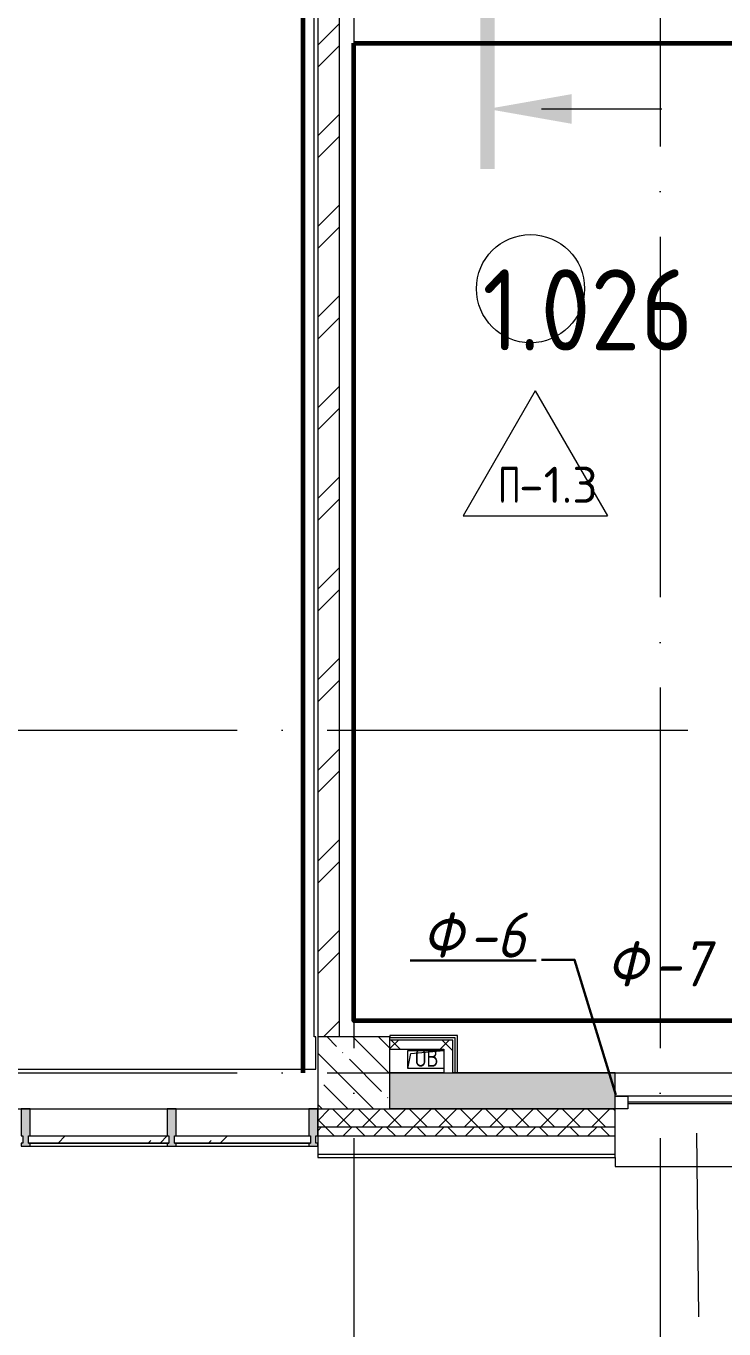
# Model space of a CAD drawing. Header units: millimetres. Extents: x -592259 to 288321, y -552984 to 293768.
# Drawn here: x 90570 to 94441, y 25005 to 32231 of the extents above; entities that cross this region are included whole.
import ezdxf

# ---------------------------------------------------------------- set-up
doc = ezdxf.new("R2010")
doc.units = ezdxf.units.MM
doc.linetypes.add('ADSK_Линия сетки', pattern=[2500, 2000, -250, 0, -250])
doc.linetypes.add('ADSK_Скрыто', pattern=[600, 300, -300])
for name, color, linetype, lineweight in [('2)Фархверки', 40, 'Continuous', 30), ('4.2) Штук 4 вып', 6, 'Continuous', 60), ('A-AREA-____-IDEN', 250, 'Continuous', 9), ('A-DETL-GENF-OTLN', 250, 'Continuous', 5), ('A-FLOR-____-IDEN', 250, 'Continuous', 9), ('A-FLOR-____-OTLN', 250, 'Continuous', 9), ('A-GLAZ-____-IDEN', 250, 'Continuous', 9), ('A-GLAZ-____-MCUT', 250, 'Continuous', 9), ('A-GLAZ-____-OTLN', 250, 'Continuous', 5), ('A-GLAZ-CWMG-MCUT', 250, 'Continuous', 9), ('A-GLAZ-CWMG-OTLN', 250, 'Continuous', 5), ('A-WALL-____-MCUT', 250, 'Continuous', 13), ('A-WALL-____-PATT', 250, 'Continuous', 13), ('A-WALL-FNSH-MCUT', 250, 'Continuous', 13), ('G-____-____-SYMB', 250, 'ADSK_Скрыто', 9), ('I-WALL-____-OTLN', 250, 'Continuous', 9), ('S-COLS-____-MCUT', 250, 'Continuous', 25), ('S-COLS-____-OTLN', 250, 'Continuous', 9), ('S-GRID-____-OTLN', 250, 'Continuous', 9)]:
    doc.layers.add(name, color=color, linetype=linetype, lineweight=lineweight)
doc.styles.add('ISOCPEUR', font='isocpeur.ttf', dxfattribs={"width": 0.8, "height": 100})
doc.styles.add('ISOCPEUR_1', font='isocpeur.ttf', dxfattribs={"width": 0.9, "height": 250})
doc.styles.add('ISOCPEUR_2', font='isocpeur.ttf', dxfattribs={"height": 160})
doc.styles.add('ISOCPEUR_I', font='isocpeui.ttf', dxfattribs={"width": 0.9, "height": 12.5})
pattern_1 = [(45, (12287.91, -0.0006), (-141.42136, 141.42136), []), (135, (12287.91, -0.0006), (-141.42136, -141.42136), [])]

# ---------------------------------------------------------------- blocks, each defined once
blk = doc.blocks.new('Разрез - Номер вида сзади_3_5 мм-32550532-АР1_Кладочный план 1 этажа С2и3')
at = {"layer": 'G-____-____-SYMB', "linetype": 'Continuous'}
for points in [[(9.798, 0.404), (9.798, -0.394), (-0.333, -0.394), (-0.333, 0.404)], [(2.176, -4.675), (3, 0), (3.824, -4.675)]]:
    blk.add_hatch(color=256, dxfattribs=at).paths.add_polyline_path(points)
at = {"layer": 'G-____-____-SYMB', "linetype": 'Continuous', "lineweight": 20}
blk.add_line((3, -3), (3, -9.663), dxfattribs=at)
blk = doc.blocks.new('Окно_СКБ_1Ст1 - 120_Окно_СКБ_1Ст_900_ОКп7_E30-37601759-АР1_Маркировочный план 1 этажа С2и3')
at = {"layer": 'A-GLAZ-____-MCUT'}
for p, q in [((-450, -195), (-450, -125)), ((-450, -125), (-380, -125)), ((-380, -125), (-380, -195)), ((380, -195), (380, -125)), ((380, -125), (450, -125)), ((450, -125), (450, -195)), ((-380, -195), (-450, -195)), ((450, -195), (380, -195))]:
    blk.add_line(p, q, dxfattribs=at)
at = {"layer": 'A-GLAZ-____-MCUT', "lineweight": 5}
for p, q in [((380, -155), (-380, -155)), ((380, -165), (-380, -165))]:
    blk.add_line(p, q, dxfattribs=at)
at = {"layer": 'A-GLAZ-____-OTLN'}
blk.add_line((-450, -195), (450, -195), dxfattribs=at)
blk = doc.blocks.new('WNW_Отлив1 - Отлив_металлический 2-28596055-АР1_Маркировочный план 1 этажа С2и3')
at = {"layer": 'A-GLAZ-____-OTLN'}
for p, q in [((450, 320), (-450, 320)), ((-450, 320), (-450, 270)), ((450, 270), (450, 320))]:
    blk.add_line(p, q, dxfattribs=at)
blk = doc.blocks.new('BSC_Колонна _Прямоугольная - 400x400-V37-АР1_Маркировочный план 1 этажа С2и3')
at = {"layer": 'S-COLS-____-OTLN', "lineweight": 5}
h = blk.add_hatch(dxfattribs=at)
h.set_pattern_fill('FP_80', color=256, style=0, pattern_type=2)
h.set_pattern_definition([(135, (-80099.98, -26425), (-142.5612, -142.5612), []), (135, (-79957.42, -26425), (-142.5612, -142.5612), [252.016, -50.403, 3.353, -47.05])])
h.paths.add_polyline_path([(-200, -200), (200, -199.9), (200, 200), (-200, 200), (-200, -199.9)])
at = {"layer": 'S-COLS-____-MCUT', "lineweight": 5}
for p, q in [((200, 200), (-200, 200)), ((-200, 200), (-200, -200)), ((200, -200), (200, 200)), ((-200, -200), (200, -200))]:
    blk.add_line(p, q, dxfattribs=at)
blk = doc.blocks.new('_Wn_-As_OpeningMEP_floor__Rectangular - _Wn_-As_OpeningMEP_floor__Rectangular-34852155-АР1_Маркировочный план 1 этажа С2и3')
at = {"layer": 'A-DETL-GENF-OTLN', "lineweight": 5}
for p, q in [((-100, 0), (-82.3, 82.3)), ((-82.3, 82.3), (100, 100))]:
    blk.add_line(p, q, dxfattribs=at)
blk = doc.blocks.new('PNS_Панель прямоугольная2 - Нр_Стекло - 40мм-V95-АР1_Маркировочный план 1 этажа С2и3')
at = {"layer": 'A-GLAZ-____-OTLN'}
h = blk.add_hatch(dxfattribs=at)
h.set_pattern_fill('FP_121', color=256, style=0, pattern_type=2)
h.set_pattern_definition([(45, (-78784.96, -25935), (-282.8427, 282.8427), [200, -600]), (45, (-78984.96, -26035), (-282.8427, 282.8427), [600, -200]), (45, (-78584.96, -26135), (-282.8427, 282.8427), [200, -600])])
h.paths.add_polyline_path([(-237.3, 0), (390, 0), (390, 40), (-390, 40), (-390, 0), (-380, 0)])
at = {"layer": 'A-GLAZ-____-MCUT', "lineweight": 5}
for p, q in [((-380, 40), (380, 40)), ((380, 0), (-380, 0))]:
    blk.add_line(p, q, dxfattribs=at)
at = {"layer": 'A-GLAZ-____-OTLN'}
blk.add_line((-390, 0), (390, 0), dxfattribs=at)
blk = doc.blocks.new('PNS_Панель прямоугольная2 - Нр_Стекло - 40мм-36086614-АР1_Маркировочный план 1 этажа С2и3')
at = {"layer": 'A-GLAZ-____-OTLN'}
h = blk.add_hatch(dxfattribs=at)
h.set_pattern_fill('FP_122', color=256, style=0, pattern_type=2)
h.set_pattern_definition([(45, (-79582.47, -25935), (-282.8427, 282.8427), [200, -600]), (45, (-79782.47, -26035), (-282.8427, 282.8427), [600, -200]), (45, (-79382.47, -26135), (-282.8427, 282.8427), [200, -600])])
h.paths.add_polyline_path([(332.1, 0), (377.5, 0), (377.5, 40), (-377.5, 40), (-377.5, 0), (-367.4, 0)])
at = {"layer": 'A-GLAZ-____-MCUT', "lineweight": 5}
for p, q in [((-367.5, 40), (367.5, 40)), ((367.5, 0), (-367.5, 0))]:
    blk.add_line(p, q, dxfattribs=at)
at = {"layer": 'A-GLAZ-____-OTLN'}
blk.add_line((-377.5, 0), (377.5, 0), dxfattribs=at)
blk = doc.blocks.new('Прямоугольный импост - Импост структурный с накладкой - 190мм-V96-АР1_Маркировочный план 1 этажа С2и3')
at = {"layer": 'A-GLAZ-CWMG-OTLN'}
blk.add_hatch(color=50, dxfattribs=at).paths.add_polyline_path([(-40, 17), (0, 17), (0, 0), (-10, 0), (-10, -40), (0, -40.1), (0, -190), (-50, -190), (-50, -40), (-40, -38.8), (-40, 0), (-50, 0), (-50, 17)])
at = {"layer": 'A-GLAZ-CWMG-MCUT', "lineweight": 5}
for p, q in [((-50, 0), (-50, 17)), ((-50, 17), (0, 17)), ((-40, 0), (-50, 0)), ((-40, -40), (-40, 0)), ((0, 0), (-10, 0)), ((-10, 0), (-10, -40)), ((0, 17), (0, 0)), ((-50, -190), (-50, -40)), ((-50, -40), (-40, -40)), ((-10, -40), (0, -40)), ((0, -40), (0, -190)), ((0, -190), (-50, -190))]:
    blk.add_line(p, q, dxfattribs=at)
blk = doc.blocks.new('Прямоугольный импост - Импост структурный с накладкой - 190мм-36086511-АР1_Маркировочный план 1 этажа С2и3')
at = {"layer": 'A-GLAZ-CWMG-OTLN'}
for p, q in [((76685, 26225), (77445, 26225)), ((76685, 26018), (77445, 26018))]:
    blk.add_line(p, q, dxfattribs=at)
blk = doc.blocks.new('Прямоугольный импост - Импост структурный с накладкой - 190мм-V97-АР1_Маркировочный план 1 этажа С2и3')
at = {"layer": 'A-GLAZ-CWMG-OTLN'}
for p, q in [((79115, 26075), (79115, 26225)), ((79115, 26225), (79850, 26225)), ((79115, 26018), (79115, 26035)), ((79115, 26018), (79850, 26018))]:
    blk.add_line(p, q, dxfattribs=at)
blk = doc.blocks.new('Прямоугольный импост - Импост структурный с накладкой - 190мм-21718787-АР1_Маркировочный план 1 этажа С2и3')
at = {"layer": 'A-GLAZ-CWMG-OTLN'}
blk.add_hatch(color=50, dxfattribs=at).paths.add_polyline_path([(25, -40), (25, -190), (-25, -190), (-25, -40), (-15, -40), (-15, 0), (-25, 0), (-25, 17), (25, 17), (25, 0), (15, 0), (15, -40)])
at = {"layer": 'A-GLAZ-CWMG-MCUT', "lineweight": 5}
for p, q in [((-25, 0), (-25, 17)), ((-25, 17), (25, 17)), ((-15, 0), (-25, 0)), ((-15, -40), (-15, 0)), ((25, 0), (15, 0)), ((15, 0), (15, -40)), ((25, 17), (25, 0)), ((-25, -190), (-25, -40)), ((-25, -40), (-15, -40)), ((15, -40), (25, -40)), ((25, -40), (25, -190)), ((25, -190), (-25, -190))]:
    blk.add_line(p, q, dxfattribs=at)
blk = doc.blocks.new('AAR_СКБ_Марка_Помещения_мал - Номер-28977439-АР1_Маркировочный план 1 этажа С2и3')
at = {"layer": 'A-AREA-____-IDEN'}
blk.add_circle((-0.028, 0), 3, dxfattribs=at)
blk = doc.blocks.new('AAR_СКБ_Марка_Перекрытия - Марка пола-17325028-АР1_Маркировочный план 1 этажа С2и3')
at = {"layer": 'A-FLOR-____-IDEN'}
for p, q in [((0, 6.932), (-4.002, 0)), ((0, 6.932), (4.002, 0)), ((-4.002, 0), (4.002, 0))]:
    blk.add_line(p, q, dxfattribs=at)

msp = doc.modelspace()

# ---------------------------------------------------------------- hatches: boundary and pattern name
at = {"layer": 'A-WALL-____-PATT', "lineweight": 15, "true_color": 0x000000}
h = msp.add_hatch(dxfattribs=at)
h.set_pattern_fill('FP_4', color=18, style=0, pattern_type=2)
h.set_pattern_definition([(45, (12287.9, -0.0006), (-251.4472, 251.4472), []), (45, (12287.9, 381), (-251.4472, 251.4472), [])])
h.paths.add_polyline_path([(92307.8919, 26625), (92307.8915, 26625.0216), (92307.87, 32324.9994), (92187.8919, 32324.9994), (92187.8919, 26625), (92307.87, 26625)])
h.paths.add_polyline_path([(92307.87, 32724.9994), (92307.8919, 32724.9994), (92307.87, 32985), (92187.8919, 32985), (92187.8919, 32724.9994)])
h.paths.add_polyline_path([(92187.8919, 34085), (92307.8919, 34085), (92307.8919, 35574.9994), (92187.8919, 35574.9994), (92187.8919, 34115)])
h.paths.add_polyline_path([(92307.8919, 35974.9994), (92307.8919, 36074.9403), (92187.8919, 36074.9403), (92187.8919, 35974.9994)])
h = msp.add_hatch(dxfattribs=at)
h.set_pattern_fill('FP_83', color=18, style=0, pattern_type=2)
h.set_pattern_definition(pattern_1)
h.paths.add_polyline_path([(92587.8919, 26557), (92937.4655, 26557), (92937.4655, 26607), (92587.8919, 26607)])
h = msp.add_hatch(dxfattribs=at)
h.set_pattern_fill('FP_83', color=18, style=0, pattern_type=2)
h.set_pattern_definition(pattern_1)
h.paths.add_polyline_path([(92887.4655, 26425), (92937.4655, 26425), (92937.4655, 26557), (92887.4655, 26557), (92887.4655, 26449.9994)])
h = msp.add_hatch(dxfattribs=at)
h.set_pattern_fill('FP_3', color=18, style=0, pattern_type=2)
h.set_pattern_definition([(50, (12287.9, -0.0006), (364.3679, -31.8783), [38.1, -419.1]), (355, (12287.9, -0.0006), (-70.4859, 382.1133), [30.48, -335.28]), (100.451, (12318.28, -2.66), (293.885, 350.2334), [32.38, -356.18]), (46.184, (12287.9, 101.6), (542.1585, -84.0858), [57.15, -628.65]), (96.636, (12333.1, 94.6), (474.805, 494.8554), [48.57, -534.27]), (351.184, (12287.9, 101.6), (474.8102, 494.85), [45.72, -502.92]), (21, (12338.7, 76.2), (303.2285, -204.5305), [38.1, -419.1]), (326, (12338.7, 76.2), (123.6039, 368.376), [30.48, -335.28]), (71.451, (12364, 59.16), (426.8341, 163.8427), [32.38, -356.18]), (37.5, (12287.91, -0.0006), (6.17665, 169.11015), [16.764, -314.452, 16.764, -323.596, -336.55]), (37.5, (12287.91, -0.0006), (6.17665, 169.11015), [-671.576, 16.764, -319.786]), (7.5, (12287.91, -0.0006), (133.63888, 200.3615), [16.764, -177.292, 16.764, -306.832, -128.27]), (7.5, (12287.91, -0.0006), (133.63888, 200.3615), [-517.652, 16.764, -111.506]), (327.5, (12174.63, -0.0006), (271.18182, -11.45836), [16.764, -110.236, 16.764, -379.476, -525.78]), (327.5, (12174.63, -0.0006), (271.18182, -11.45836), [-523.24, 16.764, -509.016]), (317.5, (12123.83, -0.0006), (296.2585, 50.85285), [16.764, -148.336, 16.764, -246.38, -373.38]), (317.5, (12123.83, -0.0006), (296.2585, 50.85285), [-428.244, 16.764, -356.616])])
h.paths.add_polyline_path([(112437.9138, 26225), (113447.9138, 26225.0597), (113447.9138, 26425), (112437.9138, 26425), (112437.9138, 26225.0597)])
h.paths.add_polyline_path([(111239.8528, 26225), (111537.9138, 26225.0597), (111537.9138, 26425), (110637.9138, 26425), (110637.9138, 26225)])
h.paths.add_polyline_path([(107637.9138, 26225), (107637.9138, 26425), (106737.9138, 26425), (106737.9138, 26225), (107138.9863, 26225)])
h.paths.add_polyline_path([(105772.0308, 26225), (105837.9138, 26225.0597), (105837.9138, 26425), (105037.8919, 26425), (105037.8919, 26225)])
h.paths.add_polyline_path([(101937.9138, 26225), (101937.9138, 26425), (101137.8919, 26425), (101137.8919, 26225), (101671.1643, 26225)])
h.paths.add_polyline_path([(103108.8499, 26225), (103737.9138, 26225.0597), (103737.9138, 26425), (102837.9138, 26425), (102837.9138, 26225), (103038.1198, 26225)])
h.paths.add_polyline_path([(98937.9138, 26225), (99837.9138, 26225.0597), (99837.9138, 26425), (98937.9138, 26425), (98937.9138, 26225.0597)])
h.paths.add_polyline_path([(98037.9138, 26225), (98037.9138, 26425), (96537.9138, 26425), (96537.9138, 26225), (97570.2978, 26225)])
h.paths.add_polyline_path([(92587.8919, 26225), (93837.9138, 26225.0597), (93837.9138, 26425), (92587.8919, 26425), (92588.0037, 26225.0597)])
h.paths.add_polyline_path([(108787.8919, 26225.0597), (108787.8919, 26425), (108537.9138, 26425), (108537.9884, 26225.0597)])
h.paths.add_polyline_path([(109737.9138, 26225.0597), (109737.9138, 26425), (109187.8919, 26425), (109188.056, 26225.0597)])
h.paths.add_polyline_path([(94737.9138, 26225.0597), (95037.8919, 26225.0597), (95037.8919, 26425), (94737.9138, 26425), (94737.9138, 26405.955)])
h.paths.add_polyline_path([(95637.9138, 26225.0597), (95637.9138, 26425), (95437.8919, 26425), (95437.8919, 26225.0597), (95637.8542, 26225.0597)])
h = msp.add_hatch(dxfattribs=at)
h.set_pattern_fill('FP_52', color=18, style=0, pattern_type=2)
h.set_pattern_definition([(45, (12287.91, -0.0006), (-70.71068, 70.71068), []), (135, (12287.91, -0.0006), (-70.71068, -70.71068), [])])
h.paths.add_polyline_path([(116717.9144, 26125.0597), (116987.8919, 26125.0597), (116987.8548, 26225), (116717.8919, 26225), (116717.8919, 26223.0597), (116754.8919, 26223.0597), (116754.8919, 26215.0597), (116717.8919, 26215.0597), (116717.8919, 26125.0597)])
h.paths.add_polyline_path([(115377.8919, 26125.0597), (115617.8919, 26125.0597), (115617.8919, 26215.0597), (115580.8919, 26215.0597), (115580.8919, 26223.0597), (115617.8919, 26223.0597), (115617.8203, 26225), (115377.8919, 26225), (115377.8919, 26223.0597), (115414.8919, 26223.0597), (115414.8919, 26215.0597), (115377.8919, 26215.0597), (115377.8919, 26135.5435)])
h.paths.add_polyline_path([(113647.8919, 26125.0597), (113647.8919, 26215.0597), (113610.8919, 26215.0597), (113610.8919, 26223.0597), (113647.8919, 26223.0597), (113647.8851, 26225.0597), (112437.9138, 26225), (112437.9138, 26125.0597), (113447.9138, 26125.0597)])
h.paths.add_polyline_path([(107138.9863, 26125.0597), (107637.9138, 26125.0597), (107637.3768, 26225), (106737.9138, 26225), (106737.9138, 26125.0597)])
h.paths.add_polyline_path([(109737.9138, 26125.0597), (109737.9138, 26225.0597), (108537.9138, 26225), (108537.9138, 26125.0597)])
h.paths.add_polyline_path([(110637.9138, 26125.0597), (111537.9138, 26125.0597), (111537.3768, 26225), (110637.9138, 26225), (110637.9138, 26187.1895)])
h.paths.add_polyline_path([(105772.0308, 26125.0597), (105837.9138, 26125.0597), (105837.1978, 26225), (104637.9138, 26225), (104637.9138, 26125.0597), (105699.7438, 26125.0597)])
h.paths.add_polyline_path([(103038.1198, 26125.0597), (103737.9138, 26125.0597), (103737.3768, 26225), (102837.9138, 26225), (102837.9138, 26125.0597)])
h.paths.add_polyline_path([(101671.1643, 26125.0597), (101937.9138, 26125.0597), (101937.1978, 26225), (100737.9138, 26225), (100737.9138, 26125.0597), (101137.8919, 26125.0597)])
h.paths.add_polyline_path([(98937.9138, 26125.0597), (99837.9138, 26125.0597), (99837.3768, 26225), (98937.9138, 26225)])
h.paths.add_polyline_path([(97570.2978, 26125.0597), (98037.9138, 26125.0597), (98037.9138, 26225), (96537.9138, 26225), (96537.9138, 26125.0597)])
h.paths.add_polyline_path([(93837.9138, 26125.0597), (93836.9293, 26225), (92187.8919, 26224.9994), (92187.8919, 26125.0597), (93469.4313, 26125.0597)])
h.paths.add_polyline_path([(95437.8919, 26125.0597), (95637.9138, 26125.0597), (95637.9138, 26225.0597), (94737.9138, 26225), (94737.9138, 26125.0597), (94836.3868, 26125.0597)])
h.paths.add_polyline_path([(88001.6092, 26125.0597), (88137.8919, 26125.0597), (88137.5273, 26225), (87757.9138, 26225), (87757.9138, 26125.0597)])
h.paths.add_polyline_path([(86487.9138, 26125.0597), (87157.9138, 26125.0597), (87157.9138, 26224.9994), (86487.9138, 26225)])
h = msp.add_hatch(dxfattribs=at)
h.set_pattern_fill('FP_53', color=18, style=0, pattern_type=2)
h.set_pattern_definition([(135, (12287.91, -0.0006), (-84.85281, -84.85281), []), (225, (12287.91, -0.0006), (84.85281, -84.85281), [])])
h.paths.add_polyline_path([(115377.8919, 26075.0597), (115617.8919, 26075.0597), (115617.8919, 26125.0597), (115377.8919, 26125.0597), (115377.8919, 26115.0597)])
h.paths.add_polyline_path([(116837.9144, 26075.0597), (116887.9144, 26075.0597), (116887.9144, 26125.0597), (116717.8919, 26125.0597), (116717.9144, 26075.0597), (116737.9144, 26075.0597)])
h.paths.add_polyline_path([(113647.8919, 26075.0597), (113647.8919, 26125.0597), (112437.9138, 26125.0597), (112437.9138, 26075.0597), (113447.9138, 26075.0597)])
h.paths.add_polyline_path([(111537.9138, 26075.0597), (111537.9138, 26125.0597), (110637.9138, 26125.0597), (110637.9138, 26075.0597), (111239.8528, 26075.0597)])
h.paths.add_polyline_path([(108537.9138, 26075.0597), (109737.9138, 26075.0597), (109737.9138, 26125.0597), (108537.9138, 26125.0597)])
h.paths.add_polyline_path([(107637.9138, 26075.0597), (107637.9138, 26125.0597), (106737.9138, 26125.0597), (106737.9138, 26075.0597), (107138.9863, 26075.0597)])
h.paths.add_polyline_path([(105772.0308, 26075.0597), (105837.9138, 26075.0597), (105837.9138, 26125.0597), (104637.9138, 26125.0597), (104637.9138, 26075.0597)])
h.paths.add_polyline_path([(103038.1198, 26075.0597), (103737.9138, 26075.0597), (103737.9138, 26125.0597), (102837.9138, 26125.0597), (102837.9138, 26075.0597)])
h.paths.add_polyline_path([(101725.6697, 26075.0597), (101937.9138, 26075.0597), (101937.9138, 26125.0597), (100737.9138, 26125.0597), (100737.9138, 26075.0597), (101671.1643, 26075.0597)])
h.paths.add_polyline_path([(99837.9138, 26075.0597), (99837.9138, 26125.0597), (98937.9138, 26125.0597), (98937.9138, 26075.0597)])
h.paths.add_polyline_path([(97570.2978, 26075.0597), (98037.9138, 26075.0597), (98037.9138, 26125.0597), (96537.9138, 26125.0597), (96537.9138, 26075.0597)])
h.paths.add_polyline_path([(95437.8919, 26075.0597), (95637.9138, 26075.0597), (95637.9138, 26125.0597), (94737.9138, 26125.0597), (94737.9138, 26075.0597), (94836.3868, 26075.0597)])
h.paths.add_polyline_path([(92187.8919, 26075.0597), (93837.9138, 26075.0597), (93837.9138, 26125.0597), (92187.8919, 26125.0597)])
h.paths.add_polyline_path([(86634.6537, 26075.0597), (87157.9138, 26075.0597), (87157.9138, 26125.0597), (86487.9138, 26125.0597), (86487.9138, 26075.0597)])
h.paths.add_polyline_path([(88001.6092, 26075.0597), (88137.8919, 26075.0597), (88137.8919, 26125.0597), (87757.9138, 26125.0597), (87757.9138, 26075.0597)])

# ---------------------------------------------------------------- linework, layer by layer
at = {"layer": '2)Фархверки'}
msp.add_line((93399.8465, 27049.0229), (92699.8465, 27049.0229), dxfattribs=at)
msp.add_lwpolyline([(93841.2112, 26302.5406), (93612.474, 27052.1667), (93428.7804, 27052.1667)], dxfattribs=at)
at = {"layer": '4.2) Штук 4 вып'}
msp.add_lwpolyline([(92108.0564, 26425), (92108.0564, 35654.9994)], dxfattribs=at)
msp.add_lwpolyline([(92387.9138, 32136.513), (95086.3036, 32136.513), (95086.3036, 26713.3291), (92387.9138, 26713.3291)], close=True, dxfattribs=at)
at = {"layer": 'A-FLOR-____-OTLN', "color": 18, "lineweight": 5, "true_color": 0x000000}
for p, q in [((92167.8919, 26625), (92167.8919, 32324.9994)), ((92177.8919, 26625), (92167.8919, 26625)), ((92177.8919, 26444.9994), (92177.8919, 26625)), ((92687.4655, 26449.9994), (92687.4655, 26549.9994)), ((92687.4655, 26549.9994), (92887.4655, 26549.9994)), ((92887.4655, 26449.9994), (92687.4655, 26449.9994)), ((88025.4138, 26444.9994), (92177.8919, 26444.9994)), ((88137.8919, 26225.0597), (92187.8919, 26225.0597))]:
    msp.add_line(p, q, dxfattribs=at)
at = {"layer": 'A-GLAZ-____-IDEN', "color": 18, "lineweight": 15, "true_color": 0x000000}
msp.add_line((94287.9138, 26090.0597), (94299.8544, 25071.1457), dxfattribs=at)
at = {"layer": 'A-WALL-____-MCUT', "color": 18, "lineweight": 15, "true_color": 0x000000}
for p, q in [((92187.8919, 32324.9994), (92187.8919, 26625)), ((92307.8919, 26625), (92307.8919, 32324.9994)), ((92949.9655, 26619.5), (92587.8919, 26619.5)), ((92937.4655, 26607), (92587.8919, 26607)), ((92937.4655, 26425), (92937.4655, 26607)), ((92949.9655, 26425), (92949.9655, 26619.5)), ((92587.8919, 26557), (92887.4655, 26557)), ((92887.4655, 26557), (92887.4655, 26425)), ((92887.4655, 26425), (92587.8919, 26425)), ((92887.4655, 26425), (92937.4655, 26425)), ((93837.9138, 26425), (92937.4655, 26425)), ((93837.9138, 26225), (93837.9138, 26425)), ((92187.8919, 26224.9994), (92187.8919, 26125.0597)), ((93837.9138, 26225.0597), (92587.8919, 26225.0597)), ((92587.8919, 26225), (93837.9138, 26225)), ((93837.9138, 26125.0597), (93837.9138, 26225)), ((92187.8919, 26125.0597), (92187.8919, 26075.0597)), ((92187.8919, 26125.0597), (93837.9138, 26125.0597)), ((93837.9138, 26075.0597), (93837.9138, 26125.0597)), ((92187.8919, 26075.0597), (92187.8919, 25975.0597)), ((92187.8919, 26075.0597), (93837.9138, 26075.0597)), ((93837.9138, 25975.0597), (93837.9138, 26075.0597)), ((92187.8919, 25975.0597), (93837.9138, 25975.0597))]:
    msp.add_line(p, q, dxfattribs=at)
at = {"layer": 'A-WALL-FNSH-MCUT', "lineweight": 15}
for p, q in [((92962.4655, 26632), (92587.8919, 26632)), ((92587.8919, 26632), (92587.8919, 26624.9994)), ((92962.4655, 26425), (92962.4655, 26632)), ((92187.8919, 25975.0597), (92187.8919, 25955.0597)), ((92187.8919, 25955.0597), (93837.9138, 25955.0597)), ((93837.9138, 25955.0597), (93837.9138, 25975.0597))]:
    msp.add_line(p, q, dxfattribs=at)
at = {"layer": 'I-WALL-____-OTLN', "color": 18, "lineweight": 15, "true_color": 0x000000}
msp.add_line((93837.9138, 26425), (94737.9138, 26425), dxfattribs=at)
at = {"layer": 'S-GRID-____-OTLN', "color": 18, "linetype": 'ADSK_Линия сетки', "true_color": 0x000000}
for p, q in [((92387.9138, 61063.6538), (92387.9138, -2919.5356)), ((94087.9138, 61063.6538), (94087.9138, -2919.5356)), ((77240.3519, 28325), (168626.8279, 28325)), ((77240.3519, 26425), (168626.8279, 26425))]:
    msp.add_line(p, q, dxfattribs=at)

# ---------------------------------------------------------------- block references
at = {"layer": 'A-AREA-____-IDEN', "color": 18, "true_color": 0x000000, "xscale": 99.99999999999993, "yscale": 99.99999999999993, "zscale": 99.99999999999993}
msp.add_blockref('AAR_СКБ_Марка_Помещения_мал - Номер-28977439-АР1_Маркировочный план 1 этажа С2и3', (93370.9958, 30774.0637), dxfattribs=at)
at = {"layer": 'A-FLOR-____-IDEN', "color": 18, "true_color": 0x000000, "xscale": 99.99999999999993, "yscale": 99.99999999999993, "zscale": 99.99999999999993}
msp.add_blockref('AAR_СКБ_Марка_Перекрытия - Марка пола-17325028-АР1_Маркировочный план 1 этажа С2и3', (93394.1747, 29514.9997), dxfattribs=at)
at = {"layer": 'A-GLAZ-____-MCUT', "color": 18, "lineweight": 5, "true_color": 0x000000}
for name, p in [('PNS_Панель прямоугольная2 - Нр_Стекло - 40мм-V95-АР1_Маркировочный план 1 этажа С2и3', (90972.87, 26035)), ('PNS_Панель прямоугольная2 - Нр_Стекло - 40мм-36086614-АР1_Маркировочный план 1 этажа С2и3', (91770.381, 26035))]:
    msp.add_blockref(name, p, dxfattribs=at)
at = {"layer": 'A-GLAZ-____-OTLN', "color": 18, "true_color": 0x000000}
msp.add_blockref('_Wn_-As_OpeningMEP_floor__Rectangular - _Wn_-As_OpeningMEP_floor__Rectangular-34852155-АР1_Маркировочный план 1 этажа С2и3', (92787.4655, 26449.9994), dxfattribs=at)
at = {"layer": 'A-GLAZ-____-OTLN', "color": 18, "true_color": 0x000000, "rotation": 180}
msp.add_blockref('Окно_СКБ_1Ст1 - 120_Окно_СКБ_1Ст_900_ОКп7_E30-37601759-АР1_Маркировочный план 1 этажа С2и3', (94287.9138, 26100.0597), dxfattribs=at)
at = {"layer": 'A-GLAZ-____-OTLN', "color": 18, "lineweight": 15, "true_color": 0x000000, "rotation": 180}
msp.add_blockref('WNW_Отлив1 - Отлив_металлический 2-28596055-АР1_Маркировочный план 1 этажа С2и3', (94287.9138, 26225.0597), dxfattribs=at)
at = {"layer": 'A-GLAZ-CWMG-OTLN', "color": 18, "true_color": 0x000000, "extrusion": (0, 0, -1), "rotation": 180}
for name, p in [('Прямоугольный импост - Импост структурный с накладкой - 190мм-21718787-АР1_Маркировочный план 1 этажа С2и3', (-90567.87, 26035)), ('Прямоугольный импост - Импост структурный с накладкой - 190мм-21718787-АР1_Маркировочный план 1 этажа С2и3', (-91377.87, 26035)), ('Прямоугольный импост - Импост структурный с накладкой - 190мм-V96-АР1_Маркировочный план 1 этажа С2и3', (-92187.8919, 26035))]:
    msp.add_blockref(name, p, dxfattribs=at)
at = {"layer": 'A-GLAZ-CWMG-OTLN', "color": 18, "true_color": 0x000000}
for name, p in [('Прямоугольный импост - Импост структурный с накладкой - 190мм-36086511-АР1_Маркировочный план 1 этажа С2и3', (13907.9138, -0.0006)), ('Прямоугольный импост - Импост структурный с накладкой - 190мм-V97-АР1_Маркировочный план 1 этажа С2и3', (12287.9138, -0.0006))]:
    msp.add_blockref(name, p, dxfattribs=at)
at = {"layer": 'G-____-____-SYMB', "linetype": 'Continuous', "xscale": 99.99999999999993, "yscale": 99.99999999999993, "zscale": 99.99999999999993, "rotation": 89.99999999999947}
msp.add_blockref('Разрез - Номер вида сзади_3_5 мм-32550532-АР1_Кладочный план 1 этажа С2и3', (93129.8166, 31470.9669), dxfattribs=at)
at = {"layer": 'S-COLS-____-OTLN', "color": 18, "lineweight": 5, "true_color": 0x000000}
msp.add_blockref('BSC_Колонна _Прямоугольная - 400x400-V37-АР1_Маркировочный план 1 этажа С2и3', (92387.8919, 26424.9994), dxfattribs=at)

# ---------------------------------------------------------------- texts
at = {"layer": '2)Фархверки', "attachment_point": 1}
for s, insert, char_height, width, style in [('\\fISOCPEUR|b0|i1|c204|p34|;Ф', (92766.7447, 27314.1583), 250, 312.658125, 'ISOCPEUR_I'), ('-6', (93024.7134, 27314.1583), 250, 448.945, 'ISOCPEUR_I'), ('\\fISOCPEUR|b0|i1|c204|p34|;Ф', (93789.0419, 27154.4753), 250, 312.658125, 'ISOCPEUR_I'), ('-7', (94047.0106, 27154.4753), 250, 448.945, 'ISOCPEUR_I'), ('ОВ', (92727.4866, 26558.9549), 100, 160.3375, 'ISOCPEUR')]:
    msp.add_mtext(s, dxfattribs=dict(at, insert=insert, char_height=char_height, width=width, style=style))
at = {"layer": 'A-AREA-____-IDEN', "color": 18, "true_color": 0x000000, "insert": (93101.4955, 30881.5492), "char_height": 450, "width": 609.2825, "attachment_point": 1, "style": 'ISOCPEUR_1'}
msp.add_mtext('1.026', dxfattribs=at)
at = {"layer": 'A-FLOR-____-IDEN', "color": 18, "true_color": 0x000000, "char_height": 200, "attachment_point": 1, "style": 'ISOCPEUR_2'}
for s, insert, width in [('\\fISOCPEUR|b0|i0|c204|p34|;\\W.7;П', (93188.9398, 29786.3855), 140.295312), ('-1.3', (93304.695, 29786.3855), 381.60325)]:
    msp.add_mtext(s, dxfattribs=dict(at, insert=insert, width=width))

doc.saveas('drawing.dxf')
